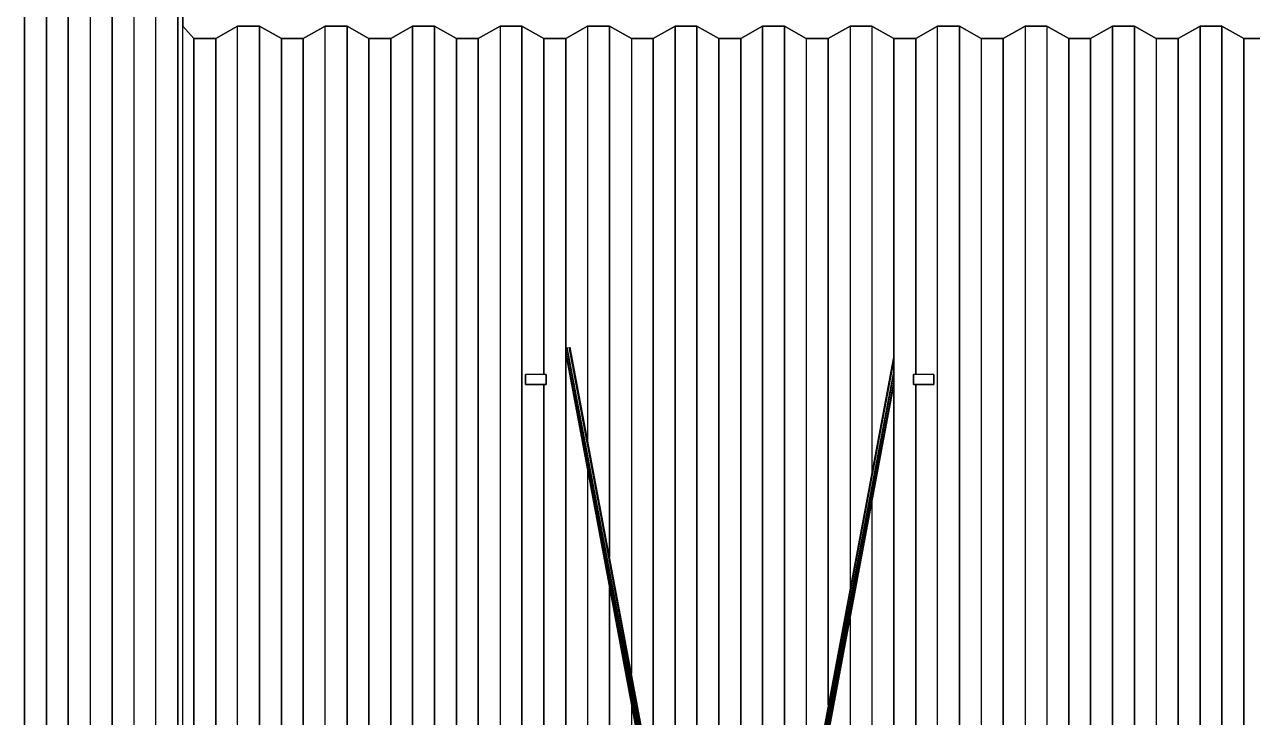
# Model space of a CAD drawing. Extents: x -32 to 51.8, y -51.6 to -5.5.
# Drawn here: x 20.51 to 25.322, y -18.859 to -16.145 of the extents above; entities that cross this region are included whole.
import ezdxf

# ---------------------------------------------------------------- set-up
doc = ezdxf.new("R2010")
doc.units = 0
doc.header["$MEASUREMENT"] = 0
doc.layers.get('0').update_dxf_attribs({"linetype": 'CONTINUOUS'})
doc.layers.add('hachures', color=5, linetype='CONTINUOUS')

msp = doc.modelspace()

# ---------------------------------------------------------------- linework, layer by layer
for p, q in [((21.1302, -16.1516), (21.1303, -16.0906)), ((21.1303, -16.0906), (21.1302, -16.1515)), ((21.1301, -20.1334), (21.1302, -16.1515)), ((21.1736, -16.1991), (21.1302, -16.1516)), ((21.1302, -16.1515), (21.1736, -16.199)), ((21.2593, -16.199), (21.345, -16.1515)), ((21.345, -16.1516), (21.2593, -16.1991)), ((21.345, -16.1515), (21.4308, -16.1515)), ((21.4308, -16.1516), (21.345, -16.1516)), ((21.4308, -16.1515), (21.5165, -16.199)), ((21.5165, -16.1991), (21.4308, -16.1516)), ((21.6022, -16.199), (21.6879, -16.1515)), ((21.6879, -16.1516), (21.6022, -16.1991)), ((21.6879, -16.1515), (21.7736, -16.1515)), ((21.7736, -16.1516), (21.6879, -16.1516)), ((21.7736, -16.1515), (21.8593, -16.199)), ((21.8593, -16.1991), (21.7736, -16.1516)), ((21.945, -16.199), (22.0308, -16.1515)), ((22.0308, -16.1516), (21.945, -16.1991)), ((22.0308, -16.1515), (22.1165, -16.1515)), ((22.1165, -16.1516), (22.0308, -16.1516)), ((22.1165, -16.1515), (22.2022, -16.199)), ((22.2022, -16.1991), (22.1165, -16.1516)), ((22.2879, -16.199), (22.3736, -16.1515)), ((22.3736, -16.1516), (22.2879, -16.1991)), ((22.3736, -16.1515), (22.4593, -16.1515)), ((22.4593, -16.1516), (22.3736, -16.1516)), ((22.4593, -16.1515), (22.5451, -16.199)), ((22.5451, -16.1991), (22.4593, -16.1516)), ((22.6308, -16.199), (22.7165, -16.1515)), ((22.7165, -16.1516), (22.6308, -16.1991)), ((22.7165, -16.1515), (22.8022, -16.1515)), ((22.8022, -16.1516), (22.7165, -16.1516)), ((22.8022, -16.1515), (22.8879, -16.199)), ((22.8879, -16.1991), (22.8022, -16.1516)), ((22.9736, -16.199), (23.0593, -16.1515)), ((23.0593, -16.1516), (22.9736, -16.1991)), ((23.0593, -16.1515), (23.1451, -16.1515)), ((23.1451, -16.1516), (23.0593, -16.1516)), ((23.1451, -16.1515), (23.2308, -16.1991)), ((23.2308, -16.1991), (23.1451, -16.1516)), ((23.3165, -16.1991), (23.4022, -16.1515)), ((23.4022, -16.1516), (23.3165, -16.1991)), ((23.4022, -16.1515), (23.4879, -16.1515)), ((23.4879, -16.1516), (23.4022, -16.1516)), ((23.4879, -16.1515), (23.5736, -16.1991)), ((23.5736, -16.1991), (23.4879, -16.1516)), ((23.7451, -16.1516), (23.6593, -16.1991)), ((23.6593, -16.1991), (23.7451, -16.1516)), ((23.8308, -16.1516), (23.7451, -16.1516)), ((23.7451, -16.1516), (23.8308, -16.1516)), ((23.9165, -16.1991), (23.8308, -16.1516)), ((23.8308, -16.1516), (23.9165, -16.1991)), ((24.0879, -16.1516), (24.0022, -16.1991)), ((24.0022, -16.1991), (24.0879, -16.1516)), ((24.1736, -16.1516), (24.0879, -16.1516)), ((24.0879, -16.1516), (24.1736, -16.1516)), ((24.2593, -16.1991), (24.1736, -16.1516)), ((24.1736, -16.1516), (24.2593, -16.1991)), ((24.4308, -16.1516), (24.3451, -16.1991)), ((24.3451, -16.1991), (24.4308, -16.1516)), ((24.5165, -16.1516), (24.4308, -16.1516)), ((24.4308, -16.1516), (24.5165, -16.1516)), ((24.6022, -16.1991), (24.5165, -16.1516)), ((24.5165, -16.1516), (24.6022, -16.1991)), ((24.7736, -16.1516), (24.6879, -16.1991)), ((24.6879, -16.1991), (24.7736, -16.1516)), ((24.8593, -16.1516), (24.7736, -16.1516)), ((24.7736, -16.1516), (24.8593, -16.1516)), ((24.9451, -16.1991), (24.8593, -16.1516)), ((24.8593, -16.1516), (24.9451, -16.1991)), ((25.1165, -16.1516), (25.0308, -16.1991)), ((25.0308, -16.1991), (25.1165, -16.1516)), ((25.2022, -16.1516), (25.1165, -16.1516)), ((25.1165, -16.1516), (25.2022, -16.1516)), ((25.2879, -16.1991), (25.2022, -16.1516)), ((25.2022, -16.1516), (25.2879, -16.1991)), ((25.2023, -16.1516), (25.2023, -16.1516)), ((21.1736, -16.199), (21.1736, -16.1991)), ((21.1736, -16.199), (21.2593, -16.199)), ((21.2593, -16.1991), (21.1736, -16.1991)), ((21.2593, -16.199), (21.2593, -16.1991)), ((21.5165, -16.199), (21.6022, -16.199)), ((21.6022, -16.1991), (21.5165, -16.1991)), ((21.8593, -16.199), (21.945, -16.199)), ((21.945, -16.1991), (21.8593, -16.1991)), ((22.2022, -16.199), (22.2879, -16.199)), ((22.2879, -16.1991), (22.2022, -16.1991)), ((22.5451, -16.199), (22.6308, -16.199)), ((22.6308, -16.1991), (22.5451, -16.1991)), ((22.8879, -16.199), (22.9736, -16.199)), ((22.9736, -16.1991), (22.8879, -16.1991)), ((23.3165, -16.1991), (23.2308, -16.1991)), ((23.2308, -16.1991), (23.3165, -16.1991)), ((23.6593, -16.1991), (23.5736, -16.1991)), ((23.5736, -16.1991), (23.6593, -16.1991)), ((24.0022, -16.1991), (23.9165, -16.1991)), ((23.9165, -16.1991), (24.0022, -16.1991)), ((24.3451, -16.1991), (24.2593, -16.1991)), ((24.2593, -16.1991), (24.3451, -16.1991)), ((24.6879, -16.1991), (24.6022, -16.1991)), ((24.6022, -16.1991), (24.6879, -16.1991)), ((25.0308, -16.1991), (24.9451, -16.1991)), ((24.9451, -16.1991), (25.0308, -16.1991)), ((25.3736, -16.1991), (25.2879, -16.1991)), ((25.2879, -16.1991), (25.3736, -16.1991)), ((23.1434, -20.1159), (22.6309, -17.4173)), ((23.1436, -20.1159), (22.6354, -17.4093)), ((23.1517, -20.1159), (22.637, -17.4093)), ((22.6438, -17.4093), (23.1519, -20.1159)), ((23.1587, -20.1304), (22.6446, -17.4093)), ((23.1588, -20.1304), (22.6481, -17.4093)), ((22.6309, -17.4251), (23.1287, -20.0772)), ((22.6309, -17.4346), (23.1286, -20.0772)), ((22.6309, -17.4372), (23.1263, -20.0772)), ((23.9165, -17.4404), (23.4116, -20.1304)), ((23.9165, -17.4588), (23.4117, -20.1304)), ((23.4185, -20.1159), (23.9165, -17.4633)), ((22.5537, -17.5154), (22.4737, -17.5154)), ((22.4737, -17.5548), (22.4737, -17.5154)), ((22.4737, -17.5154), (22.4737, -17.5548)), ((22.5537, -17.5548), (22.5537, -17.5154)), ((22.5537, -17.5154), (22.5537, -17.5548)), ((23.9165, -17.4983), (23.4186, -20.1159)), ((23.9165, -17.5079), (23.4268, -20.1159)), ((23.9937, -17.5154), (23.9937, -17.5548)), ((24.0737, -17.5154), (23.9937, -17.5154)), ((23.9937, -17.5548), (23.9937, -17.5154)), ((24.0737, -17.5154), (24.0737, -17.5548)), ((24.0737, -17.5548), (24.0737, -17.5154)), ((22.4737, -17.5548), (22.5537, -17.5548)), ((22.5537, -17.5548), (22.4737, -17.5548)), ((23.9165, -17.5388), (23.4269, -20.1159)), ((23.4417, -20.0772), (23.9165, -17.548)), ((23.4417, -20.0772), (23.9165, -17.5572)), ((23.4441, -20.0772), (23.9165, -17.5602)), ((24.0737, -17.5548), (23.9937, -17.5548)), ((23.9937, -17.5548), (24.0737, -17.5548)), ((24.0737, -17.5548), (24.0737, -17.5548))]:
    msp.add_line(p, q)
at = {"layer": 'hachures'}
for p, q in [((20.51, -12.59), (20.51, -19.7619)), ((20.51, -19.7619), (20.51, -12.59)), ((20.5957, -12.5649), (20.5957, -19.7367)), ((20.5957, -19.7367), (20.5957, -12.5649)), ((20.6814, -19.7367), (20.6814, -12.5649)), ((20.6814, -12.5649), (20.6814, -19.7367)), ((20.7672, -12.59), (20.7671, -19.7619)), ((20.8529, -12.59), (20.8528, -19.7619)), ((20.8528, -19.7619), (20.8529, -12.59)), ((20.9386, -12.5649), (20.9385, -19.7367)), ((21.0242, -19.7367), (21.0243, -12.5649)), ((21.11, -12.59), (21.11, -19.7619)), ((21.11, -19.7619), (21.11, -12.59)), ((21.345, -20.1334), (21.345, -16.1515)), ((21.4308, -16.1515), (21.4307, -20.1334)), ((21.4307, -20.1334), (21.4308, -16.1515)), ((21.6879, -20.1334), (21.6879, -16.1515)), ((21.7736, -16.1515), (21.7736, -20.1334)), ((21.7736, -20.1334), (21.7736, -16.1515)), ((22.0308, -16.1515), (22.0307, -20.1334)), ((22.0307, -20.1334), (22.0308, -16.1515)), ((22.1165, -16.1515), (22.1164, -20.1334)), ((22.1164, -20.1334), (22.1165, -16.1515)), ((22.3736, -16.1515), (22.3736, -20.1334)), ((22.4593, -16.1515), (22.4593, -20.1334)), ((22.4593, -20.1334), (22.4593, -16.1515)), ((22.7165, -16.1515), (22.7165, -17.7735)), ((22.8022, -16.1515), (22.8022, -18.2302)), ((22.8022, -18.2302), (22.8022, -16.1515)), ((23.0593, -16.1515), (23.0593, -19.6004)), ((23.0593, -19.6004), (23.0593, -16.1515)), ((23.1451, -16.1515), (23.145, -20.0571)), ((23.145, -20.0571), (23.1451, -16.1515)), ((23.4022, -16.1515), (23.4022, -20.1159)), ((23.4022, -20.1159), (23.4022, -16.1515)), ((23.4879, -19.7241), (23.4879, -16.1515)), ((23.4879, -16.1515), (23.4879, -19.7241)), ((23.7451, -16.1516), (23.745, -18.3539)), ((23.8308, -16.1516), (23.8307, -17.8971)), ((24.0879, -20.1334), (24.0879, -16.1516)), ((24.1736, -16.1516), (24.1736, -20.1334)), ((24.1736, -20.1334), (24.1736, -16.1516)), ((24.4308, -16.1516), (24.4307, -20.1334)), ((24.5165, -16.1516), (24.5164, -20.1334)), ((24.7736, -16.1516), (24.7736, -20.1334)), ((24.7736, -20.1334), (24.7736, -16.1516)), ((24.8593, -20.1334), (24.8593, -16.1516)), ((24.8593, -16.1516), (24.8593, -20.1334)), ((25.1165, -16.1516), (25.1164, -20.1334)), ((25.1164, -20.1334), (25.1165, -16.1516)), ((25.2022, -16.1516), (25.2022, -20.1334)), ((25.2022, -20.1334), (25.2022, -16.1516)), ((21.1736, -20.1452), (21.1736, -16.1991)), ((21.1736, -16.1991), (21.1736, -20.1452)), ((21.2593, -20.1452), (21.2593, -16.1991)), ((21.2593, -16.1991), (21.2593, -20.1452)), ((21.5165, -16.199), (21.5164, -20.1406)), ((21.5164, -20.1406), (21.5165, -16.199)), ((21.6021, -20.1406), (21.6022, -16.199)), ((21.6022, -16.199), (21.6021, -20.1406)), ((21.8593, -16.199), (21.8593, -20.1406)), ((21.8593, -20.1406), (21.8593, -16.199)), ((21.945, -16.199), (21.945, -20.1406)), ((21.945, -20.1406), (21.945, -16.199)), ((22.2022, -16.199), (22.2021, -20.1406)), ((22.2021, -20.1406), (22.2022, -16.199)), ((22.2879, -20.1406), (22.2879, -16.199)), ((22.2879, -16.199), (22.2879, -20.1406)), ((22.5451, -16.199), (22.545, -17.5154)), ((22.545, -17.5154), (22.5451, -16.199)), ((22.6307, -20.1406), (22.6308, -16.199)), ((22.6308, -16.199), (22.6307, -20.1406)), ((22.8879, -16.199), (22.8879, -18.6869)), ((22.9736, -16.199), (22.9736, -19.1437)), ((22.9736, -19.1437), (22.9736, -16.199)), ((23.2308, -16.1991), (23.2307, -20.1406)), ((23.2307, -20.1406), (23.2308, -16.1991)), ((23.3164, -20.1406), (23.3165, -16.1991)), ((23.3165, -16.1991), (23.3164, -20.1406)), ((23.5736, -16.1991), (23.5736, -19.2674)), ((23.6593, -16.1991), (23.6593, -18.8106)), ((23.6593, -18.8106), (23.6593, -16.1991)), ((23.9165, -16.1991), (23.9164, -20.1406)), ((23.9164, -20.1406), (23.9165, -16.1991)), ((24.0022, -17.5154), (24.0022, -16.1991)), ((24.0022, -16.1991), (24.0022, -17.5154)), ((24.2593, -16.1991), (24.2593, -20.1406)), ((24.3451, -16.1991), (24.345, -20.1406)), ((24.345, -20.1406), (24.3451, -16.1991)), ((24.6022, -16.1991), (24.6022, -20.1406)), ((24.6022, -20.1406), (24.6022, -16.1991)), ((24.6879, -16.1991), (24.6879, -20.1406)), ((24.6879, -20.1406), (24.6879, -16.1991)), ((24.9451, -16.1991), (24.945, -20.1406)), ((25.0308, -16.1991), (25.0307, -20.1406)), ((25.0307, -20.1406), (25.0308, -16.1991)), ((25.2879, -16.1991), (25.2879, -20.1452)), ((25.2879, -20.1452), (25.2879, -16.1991)), ((22.545, -17.5548), (22.545, -20.1406)), ((22.545, -20.1406), (22.545, -17.5548)), ((24.0022, -20.1406), (24.0022, -17.5548)), ((24.0022, -17.5548), (24.0022, -20.1406)), ((22.7165, -17.8933), (22.7164, -20.1334)), ((23.8307, -18.017), (23.8307, -20.1334)), ((22.8022, -18.35), (22.8021, -20.1334)), ((22.8021, -20.1334), (22.8022, -18.35)), ((23.745, -18.4737), (23.745, -20.1334)), ((22.8879, -18.8068), (22.8879, -20.1406))]:
    msp.add_line(p, q, dxfattribs=at)

doc.saveas('drawing.dxf')
